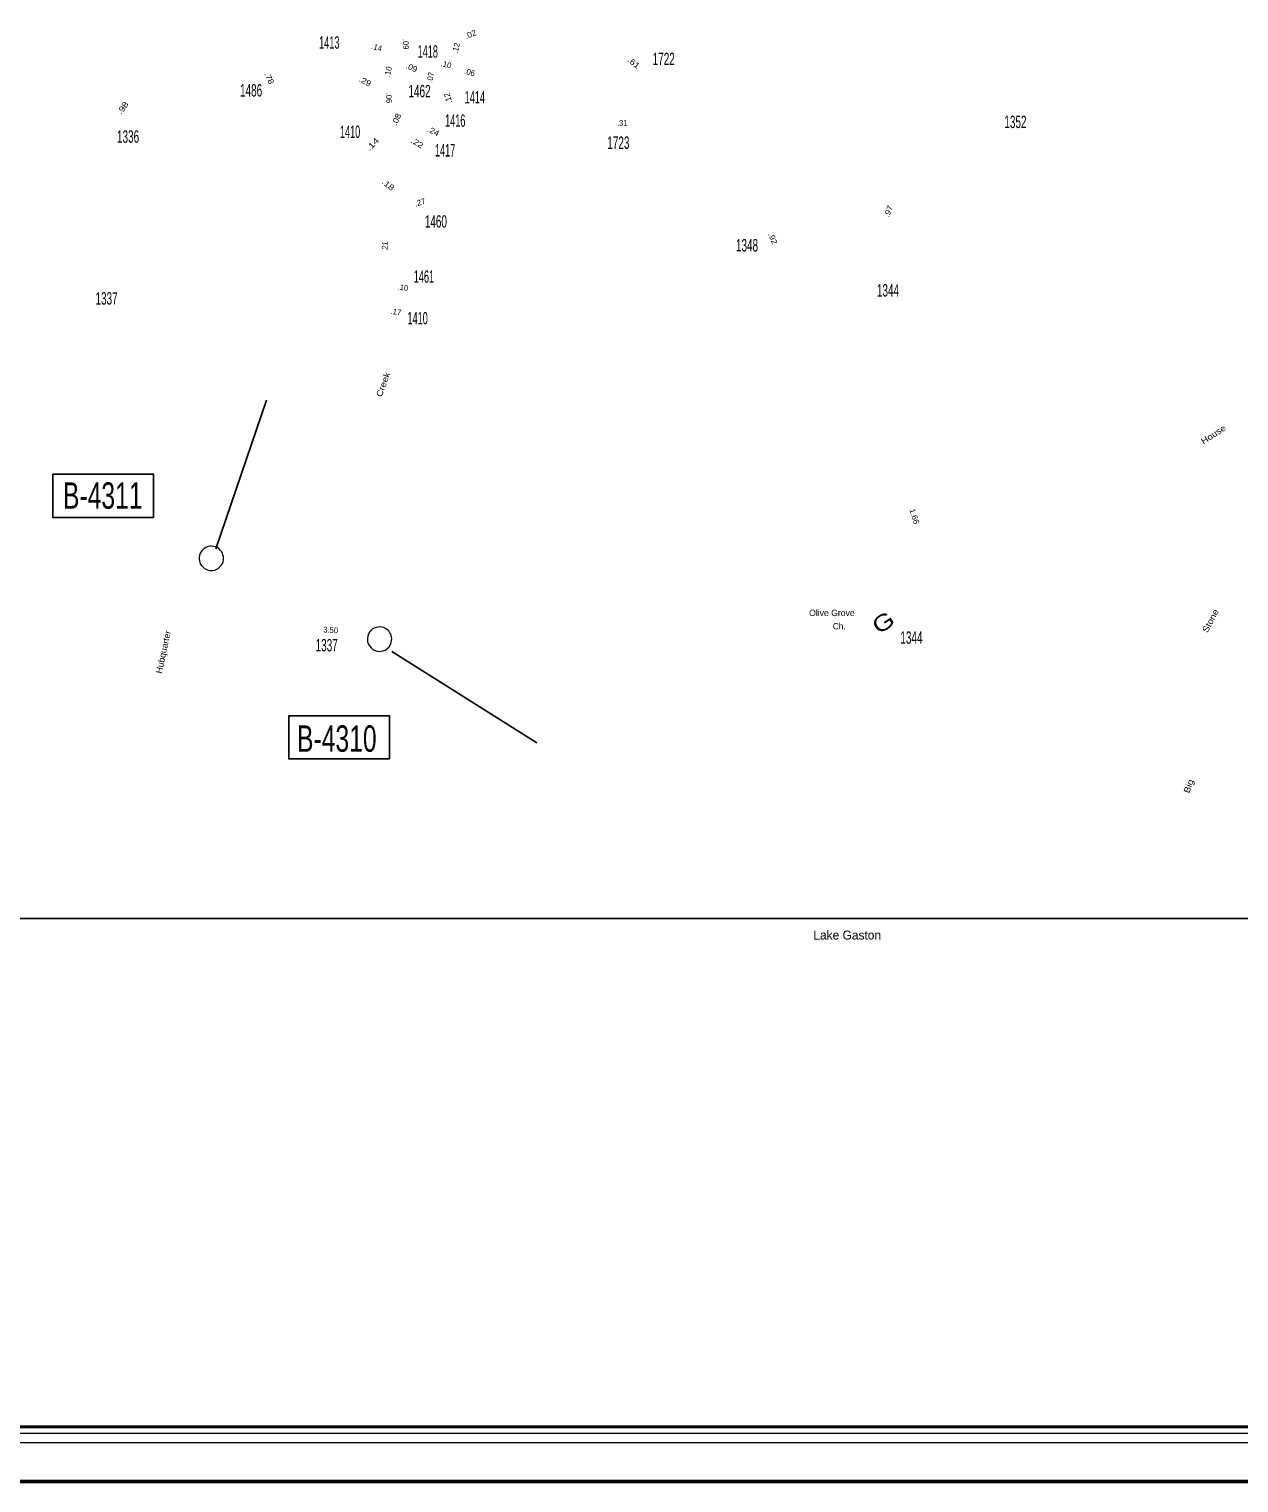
# Model space of a CAD drawing. Extents: x 630704 to 727696, y 260676 to 382967.
# Drawn here: x 654357 to 678731, y 326570 to 355856 of the extents above; entities that cross this region are included whole.
import ezdxf
from ezdxf.enums import TextEntityAlignment as Align

# ---------------------------------------------------------------- set-up
doc = ezdxf.new("R2010")
doc.units = 0
doc.header["$LTSCALE"] = 50
for name, color, linetype, lineweight in [('1', 7, 'Continuous', 25), ('20', 7, 'Continuous', 40), ('3', 7, 'Continuous', 25), ('31', 7, 'Continuous', 25), ('40', 7, 'Continuous', 40), ('56', 7, 'Continuous', 40), ('63', 7, 'Continuous', 25)]:
    doc.layers.add(name, color=color, linetype=linetype, lineweight=lineweight)
for name, color, linetype in [('23', 7, 'Continuous'), ('34', 7, 'Continuous'), ('57', 7, 'Continuous')]:
    doc.layers.add(name, color=color, linetype=linetype)

msp = doc.modelspace()

# ---------------------------------------------------------------- linework, layer by layer
at = {"layer": '1', "lineweight": 13}
msp.add_lwpolyline([(727696.42, 326570.27), (631065.78, 326570.27), (631065.78, 382967.32), (727696.42, 382967.32)], close=True, dxfattribs=at)
at = {"layer": '20'}
for points in [[(631100.78, 382932.31), (727661.42, 382932.31), (727661.42, 326605.27), (631100.78, 326605.27)], [(634288.63, 381823.35), (726735.92, 381823.35), (726735.92, 327696.99), (634288.63, 327696.99)]]:
    msp.add_lwpolyline(points, close=True, dxfattribs=at)
at = {"layer": '20', "lineweight": 13}
msp.add_lwpolyline([(633979.45, 382148.81), (633979.45, 327387.71), (634158, 327566.38), (634158, 381953.99), (726866.52, 381953.99), (726866.52, 327566.38), (634158, 327566.38), (633979.45, 327387.71), (727045.11, 327387.71), (727045.11, 382148.81)], close=True, dxfattribs=at)
at = {"layer": '3'}
for points in [[(656865.66, 346020.16), (654833.98, 346020.16), (654833.98, 346887.51), (656865.66, 346887.51)], [(661621.13, 341153.38), (659589.45, 341153.38), (659589.45, 342020.73), (661621.13, 342020.73)]]:
    msp.add_lwpolyline(points, close=True, dxfattribs=at)
at = {"layer": '3', "lineweight": 13}
for points in [[(658007.86, 344948.99), (658055.1, 344950.96), (658100.38, 344958.83), (658139.75, 344974.58), (658169.28, 344992.29), (658222.42, 345041.51), (658251.95, 345088.75), (658265.73, 345126.15), (658271.64, 345161.59), (658275.57, 345198.99), (658271.64, 345234.42), (658263.76, 345267.89), (658253.92, 345293.48), (658238.17, 345323), (658222.42, 345348.59), (658202.74, 345368.28), (658177.15, 345391.9), (658147.62, 345411.59), (658110.22, 345427.33), (658074.79, 345435.21), (658029.51, 345441.11), (658003.92, 345439.15), (657964.55, 345431.27), (657921.24, 345415.52), (657881.87, 345393.87), (657862.19, 345374.18), (657828.72, 345338.75), (657807.07, 345299.38), (657791.32, 345254.11), (657785.42, 345210.8), (657783.45, 345179.3), (657789.35, 345141.9), (657807.07, 345086.78), (657830.69, 345051.35), (657862.19, 345017.89), (657891.72, 344990.33), (657940.93, 344966.7), (657964.55, 344958.83)], [(661396.31, 343320.25), (661443.55, 343322.22), (661488.83, 343330.1), (661528.2, 343345.84), (661557.72, 343363.56), (661610.87, 343412.77), (661640.4, 343460.02), (661654.18, 343497.42), (661660.09, 343532.85), (661664.02, 343570.25), (661660.09, 343605.69), (661652.21, 343639.15), (661642.37, 343664.74), (661626.62, 343694.27), (661610.87, 343719.86), (661591.19, 343739.54), (661565.6, 343763.17), (661536.07, 343782.85), (661498.67, 343798.6), (661463.24, 343806.47), (661417.96, 343812.38), (661392.37, 343810.41), (661353, 343802.54), (661309.69, 343786.79), (661270.32, 343765.14), (661250.64, 343745.45), (661217.17, 343710.02), (661195.52, 343670.65), (661179.77, 343625.37), (661173.87, 343582.06), (661171.9, 343550.57), (661177.8, 343513.17), (661195.52, 343458.05), (661219.14, 343422.62), (661250.64, 343389.15), (661280.17, 343361.59), (661329.38, 343337.97), (661353, 343330.1)]]:
    msp.add_lwpolyline(points, close=True, dxfattribs=at)
at = {"layer": '31'}
for p, q in [((658122.09, 345382.69), (659143.3, 348380.05)), ((661662.29, 343318.62), (664589.75, 341479.33))]:
    msp.add_line(p, q, dxfattribs=at)
at = {"layer": '63'}
msp.add_lwpolyline([(635286.92, 337940.17), (704928.79, 337940.17), (704928.79, 381108.2), (635286.92, 381108.2)], close=True, dxfattribs=at)

# ---------------------------------------------------------------- texts
at = {"layer": '23'}
for s, width, p in [('1413', 0.55, (660405.41, 355459.97)), ('1418', 0.55, (662389.61, 355280.46)), ('1722', 0.6, (667142.77, 355129.18)), ('1486', 0.6, (658830.39, 354496.64)), ('1462', 0.6, (662223.28, 354480.75)), ('1414', 0.55, (663337.75, 354357.44)), ('1416', 0.55, (662942.77, 353886.93)), ('1352', 0.6, (674227.99, 353861.11)), ('1336', 0.6, (656351.54, 353565.46)), ('1410', 0.55, (660824.54, 353662.19)), ('1417', 0.55, (662738.25, 353288.92)), ('1723', 0.6, (666228.93, 353442.79)), ('1460', 0.6, (662552.73, 351855.71)), ('1348', 0.6, (668821.23, 351375.66)), ('1461', 0.55, (662312.46, 350746.3)), ('1337', 0.6, (655918.69, 350305.17)), ('1344', 0.6, (671661.14, 350468.48)), ('1410', 0.55, (662185.75, 349908.01)), ('1337', 0.6, (660352.71, 343320.07)), ('1344', 0.6, (672132.98, 343473.77))]:
    msp.add_text(s, height=250, dxfattribs=dict(at, width=width)).set_placement(p, align=Align.CENTER)
at = {"layer": '3', "width": 0.7}
for s, p in [('B-4311', (655039.57, 346194.28)), ('B-4310', (659755.41, 341298.13))]:
    msp.add_text(s, height=531.4, dxfattribs=at).set_placement(p)
at = {"layer": '34'}
msp.add_text('Lake Gaston ', height=180, dxfattribs=at).set_placement((670872.78, 337515.78), align=Align.CENTER)
at = {"layer": '40'}
for s, rotation, width, p in [('.02', 21.333, 1.1, (663273.21, 355697.01)), ('.61', 322.171, 1.2, (666504.18, 355130.12)), ('.78', 295.474, 1.15, (659143.29, 354840.04)), ('.09', 336.433, 1.1, (662043.53, 355028.64)), ('.29', 331.184, 1.15, (661100.06, 354751.75)), ('.98', 53.048, 1.25, (656290.4, 354233.1)), ('.08', 64.719, 1.15, (661808.92, 354011.58)), ('.24', 332.683, 1.15, (662474, 353746.93)), ('.31', 3.32, 0.9, (666310.6, 353907.31)), ('.14', 45.539, 1.35, (661317.84, 353496.51)), ('.22', 328.647, 1.2, (662147.42, 353511.67)), ('.18', 323.073, 1.25, (661555.72, 352670.47)), ('.27', 18.426, 1.05, (662252.65, 352311.42)), ('.97', 68.202, 1.1, (671722.01, 352164.3)), ('.21', 87.178, 0.9, (661580.84, 351474.41)), ('.92', 291.989, 1.1, (669289.27, 351615.79)), ('1.66', 287.411, 1.05, (672137.88, 346022.93))]:
    msp.add_text(s, height=115, rotation=rotation, dxfattribs=dict(at, width=width)).set_placement(p, align=Align.CENTER)
for s, rotation, p in [('.14', 345.941, (661347.47, 355430.69)), ('.09', 272.367, (661890.6, 355548.47)), ('.12', 76.912, (663013.83, 355460.35)), ('.10', 78.543, (661646.33, 354984.41)), ('.07', 77.909, (662500.16, 354872.45)), ('.10', 346.188, (662745.73, 355086.7)), ('.06', 343.683, (663218.02, 354931.72)), ('.06', 273.682, (661550.79, 354464.95)), ('.12', 106.129, (662852.29, 354480.08)), ('.10', 352.607, (661882.02, 350594.31)), ('.17', 350.04, (661739.16, 350103.42)), ('3.50', 356.096, (660429.68, 343693.64))]:
    msp.add_text(s, height=115, rotation=rotation, dxfattribs=at).set_placement(p, align=Align.CENTER)
at = {"layer": '56'}
msp.add_text('Olive Grove', height=130, dxfattribs=at).set_placement((670530.96, 344030.94), align=Align.CENTER)
at = {"layer": '56', "width": 0.95}
msp.add_text('Ch.', height=130, dxfattribs=at).set_placement((670679.31, 343762.41), align=Align.CENTER)
at = {"layer": '56', "width": 1.3}
msp.add_text('G', height=320, rotation=33.955, dxfattribs=at).set_placement((671655.06, 343771.07), align=Align.CENTER)
at = {"layer": '57'}
for s, rotation, width, p in [('Creek', 69.854, 1.15, (661549.04, 348675.69)), ('House', 32.992, 1.15, (678249.22, 347637.56)), ('Stone', 62.315, 1.15, (678214.58, 343908.14)), ('Hubquarter', 77.87, 1.05, (657121.36, 343294.71)), ('Big', 70.445, 1.15, (677775.25, 340584.42))]:
    msp.add_text(s, height=125, rotation=rotation, dxfattribs=dict(at, width=width)).set_placement(p, align=Align.CENTER)

doc.saveas('drawing.dxf')
